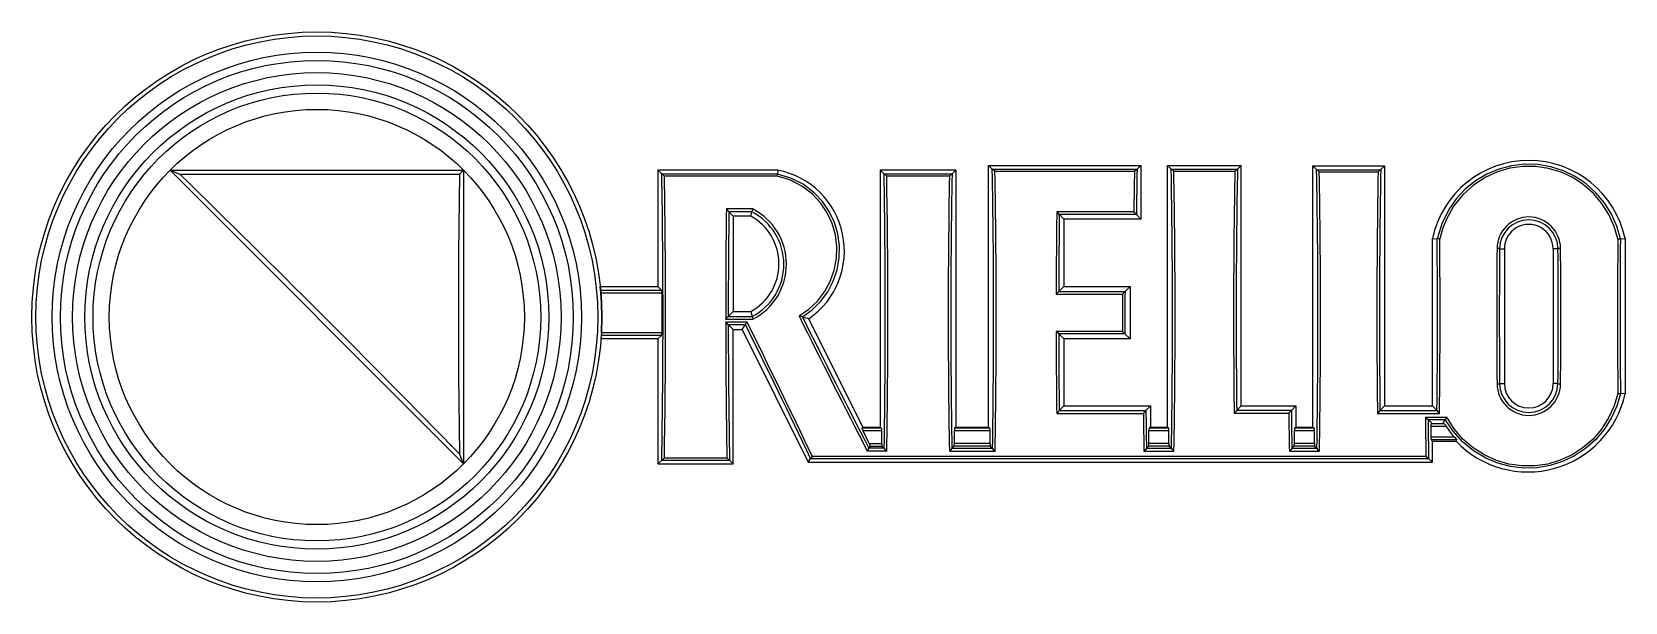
# Model space of a CAD drawing. Extents: x 0 to 420, y 0 to 297.
# Drawn here: x 360.59 to 365.72, y 263.26 to 265.09 of the extents above; entities that cross this region are included whole.
import ezdxf

# ---------------------------------------------------------------- set-up
doc = ezdxf.new("R2010")
doc.units = 0
doc.layers.get('0').update_dxf_attribs({"linetype": 'CONTINUOUS'})

msp = doc.modelspace()

# ---------------------------------------------------------------- linework, layer by layer
at = {"color": 7}
for p, q in [((363.667358, 264.659424), (363.679474, 264.647339)), ((363.667358, 264.659424), (364.157288, 264.659424)), ((363.667358, 263.818115), (363.667358, 264.659424)), ((364.157288, 264.659424), (364.145172, 264.647339)), ((364.157288, 264.659424), (364.157288, 264.486633)), ((364.242828, 264.659424), (364.254944, 264.647339)), ((364.242828, 264.659424), (364.480194, 264.659424)), ((364.242828, 263.818115), (364.242828, 264.659424)), ((364.480194, 264.659424), (364.468079, 264.647339)), ((364.480194, 263.885742), (364.480194, 264.659424)), ((364.710663, 264.657715), (364.722809, 264.645599)), ((364.710663, 264.657715), (364.941071, 264.657715)), ((364.710663, 263.818115), (364.710663, 264.657715)), ((364.941071, 264.657715), (364.928955, 264.645599)), ((364.941071, 264.657715), (364.941071, 263.885742)), ((361.978943, 263.699615), (361.034485, 264.644073)), ((361.034485, 264.644073), (361.978943, 264.644073)), ((361.03476, 264.643951), (361.066071, 264.630981)), ((361.066071, 264.630981), (361.965881, 264.630981)), ((361.97876, 264.64386), (361.965881, 264.630981)), ((361.978943, 264.644073), (361.978943, 263.699615)), ((362.603943, 264.644073), (362.616333, 264.631683)), ((362.989349, 264.644073), (362.603943, 264.644073)), ((362.603943, 264.644073), (362.603943, 264.269653)), ((362.616638, 264.631531), (362.616333, 264.631683)), ((362.988129, 264.631531), (362.616638, 264.631531)), ((362.987274, 264.624847), (362.624786, 264.624847)), ((362.987274, 264.624847), (362.988129, 264.631531)), ((362.989349, 264.644073), (362.988129, 264.631531)), ((363.31897, 264.644073), (363.33136, 264.631683)), ((363.562286, 264.644073), (363.31897, 264.644073)), ((363.31897, 264.644073), (363.31897, 263.818115)), ((363.331665, 264.631531), (363.33136, 264.631683)), ((363.549591, 264.631531), (363.331665, 264.631531)), ((363.541443, 264.624847), (363.339783, 264.624847)), ((363.549591, 264.631531), (363.549896, 264.631683)), ((363.562286, 264.644073), (363.549896, 264.631683)), ((363.562286, 264.644073), (363.562286, 263.818115)), ((363.67981, 264.647186), (363.679474, 264.647339)), ((363.67981, 264.647186), (364.144836, 264.647186)), ((363.687927, 264.640533), (364.136719, 264.640533)), ((364.144836, 264.647186), (364.145172, 264.647339)), ((364.255249, 264.647186), (364.254944, 264.647339)), ((364.255249, 264.647186), (364.467743, 264.647186)), ((364.263397, 264.640533), (364.459625, 264.640533)), ((364.467743, 264.647186), (364.468079, 264.647339)), ((364.723114, 264.645447), (364.722809, 264.645599)), ((364.723114, 264.645447), (364.928619, 264.645447)), ((364.731262, 264.638794), (364.920471, 264.638794)), ((364.928619, 264.645447), (364.928955, 264.645599)), ((362.908325, 264.519348), (362.824005, 264.519348)), ((362.832306, 264.509827), (362.832214, 264.51001)), ((362.906311, 264.509827), (362.832306, 264.509827)), ((362.846436, 264.495697), (362.832306, 264.509827)), ((362.90274, 264.495697), (362.906311, 264.509827)), ((364.134735, 264.510376), (363.88681, 264.510376)), ((362.90274, 264.495697), (362.846436, 264.495697)), ((362.846436, 264.495697), (362.846436, 264.189484)), ((363.895111, 264.500885), (363.894989, 264.501068)), ((363.909332, 264.486633), (363.895111, 264.500885)), ((364.143036, 264.500885), (363.895111, 264.500885)), ((363.909332, 264.486633), (363.909332, 264.269653)), ((364.157288, 264.486633), (363.909332, 264.486633)), ((364.142944, 264.501068), (364.143036, 264.500885)), ((364.157288, 264.486633), (364.143036, 264.500885)), ((365.095184, 264.4245), (365.110382, 264.422882)), ((365.095184, 263.885742), (365.095184, 264.4245)), ((365.69986, 264.422882), (365.715057, 264.4245)), ((365.715057, 264.4245), (365.715057, 263.9245)), ((365.311188, 264.391174), (365.32666, 264.391174)), ((365.32666, 264.391174), (365.32666, 263.957855)), ((365.499023, 264.391174), (365.483551, 264.391174)), ((365.483551, 264.391174), (365.483551, 263.957855)), ((362.419312, 264.258179), (362.418152, 264.269653)), ((362.418152, 264.269653), (362.603943, 264.269653)), ((362.419312, 264.258179), (362.615417, 264.258179)), ((362.420074, 264.249878), (362.419312, 264.258179)), ((362.420074, 264.249878), (362.616089, 264.249878)), ((362.603943, 264.269653), (362.615417, 264.258179)), ((362.616089, 264.249878), (362.616089, 264.121124)), ((363.893066, 264.253387), (364.106293, 264.253387)), ((363.909332, 264.269653), (363.893097, 264.253418)), ((363.909332, 264.269653), (364.122559, 264.269653)), ((364.122559, 264.269653), (364.106323, 264.253418)), ((364.122559, 264.269653), (364.122559, 264.101318)), ((363.884796, 264.245361), (364.097992, 264.245361)), ((362.830078, 264.173126), (362.821777, 264.164795)), ((362.821777, 264.164795), (362.908844, 264.164795)), ((362.821808, 264.156433), (362.89032, 264.156433)), ((362.830109, 264.148224), (362.821808, 264.156433)), ((362.846436, 264.189484), (362.830078, 264.173126)), ((362.830078, 264.173126), (362.90683, 264.173126)), ((362.830109, 264.148224), (362.885193, 264.148224)), ((362.846436, 264.131866), (362.830109, 264.148193)), ((362.846436, 264.189484), (362.90274, 264.189484)), ((362.875061, 264.131866), (362.885193, 264.148193)), ((362.885193, 264.148193), (362.89032, 264.156433)), ((362.90274, 264.189484), (362.90683, 264.173126)), ((362.90683, 264.173126), (362.908844, 264.164795)), ((363.068726, 264.172211), (363.057861, 264.175415)), ((363.262878, 263.818115), (363.089813, 264.166473)), ((362.421478, 264.112823), (362.420685, 264.101318)), ((362.603943, 264.101318), (362.420685, 264.101318)), ((362.421997, 264.121124), (362.421478, 264.112823)), ((362.615417, 264.112823), (362.421478, 264.112823)), ((362.616089, 264.121124), (362.421997, 264.121124)), ((362.603943, 264.101318), (362.615417, 264.112823)), ((362.603943, 264.101318), (362.603943, 263.699615)), ((362.846436, 263.699615), (362.846436, 264.131866)), ((362.846436, 264.131866), (362.875061, 264.131866)), ((362.875061, 264.131866), (363.087158, 263.704956)), ((364.097961, 264.125732), (363.884735, 264.125732)), ((363.893036, 264.117615), (363.884735, 264.125732)), ((364.106262, 264.117615), (363.893036, 264.117615)), ((363.909332, 264.101318), (363.893066, 264.117615)), ((363.909332, 264.101318), (363.909332, 263.885742)), ((364.122559, 264.101318), (363.909332, 264.101318)), ((364.097961, 264.125732), (364.106262, 264.117615)), ((364.122559, 264.101318), (364.106293, 264.117615)), ((365.311249, 263.957855), (365.32666, 263.957855)), ((365.498993, 263.957855), (365.483551, 263.957855)), ((365.715057, 263.9245), (365.69989, 263.926178)), ((363.886566, 263.861816), (364.165375, 263.861816)), ((363.894867, 263.871246), (363.894775, 263.871094)), ((363.909332, 263.885742), (363.894867, 263.871246)), ((363.894867, 263.871246), (364.173676, 263.871246)), ((363.909332, 263.885742), (364.188141, 263.885742)), ((364.173584, 263.871094), (364.173676, 263.871246)), ((364.188141, 263.885742), (364.173676, 263.871246)), ((364.188141, 263.885742), (364.188141, 263.818115)), ((364.633179, 263.861816), (364.457397, 263.861816)), ((364.465698, 263.871246), (364.465607, 263.871094)), ((364.480194, 263.885742), (364.465698, 263.871246)), ((364.641479, 263.871246), (364.465698, 263.871246)), ((364.480194, 263.885742), (364.655945, 263.885742)), ((364.641388, 263.871094), (364.641479, 263.871246)), ((364.655945, 263.885742), (364.641479, 263.871246)), ((364.655945, 263.885742), (364.655945, 263.818115)), ((364.918304, 263.861816), (365.11795, 263.861816)), ((364.926605, 263.871246), (364.926514, 263.871094)), ((364.941071, 263.885742), (364.926605, 263.871246)), ((364.926605, 263.871246), (365.10965, 263.871246)), ((364.941071, 263.885742), (365.095184, 263.885742)), ((365.072571, 263.849579), (365.141571, 263.849579)), ((365.080963, 263.842346), (365.08078, 263.842438)), ((365.08078, 263.842438), (365.136719, 263.842438)), ((365.095184, 263.828125), (365.080963, 263.842346)), ((365.095184, 263.885742), (365.10965, 263.871246)), ((365.10965, 263.871246), (365.109741, 263.871094)), ((365.12851, 263.828125), (365.136688, 263.842377)), ((365.136688, 263.842377), (365.136749, 263.842438)), ((365.136719, 263.842438), (365.141571, 263.849579)), ((363.262878, 263.818115), (363.260284, 263.813934)), ((363.323151, 263.813934), (363.260284, 263.813934)), ((363.262878, 263.818115), (363.31897, 263.818115)), ((363.323822, 263.805634), (363.263672, 263.805634)), ((363.283691, 263.76535), (363.263672, 263.805634)), ((363.31897, 263.818115), (363.323151, 263.813934)), ((363.323822, 263.76535), (363.323822, 263.805634)), ((363.672241, 263.805634), (363.557434, 263.805634)), ((363.557434, 263.76535), (363.557434, 263.805634)), ((363.562286, 263.818115), (363.558075, 263.813934)), ((363.67157, 263.813934), (363.558075, 263.813934)), ((363.562286, 263.818115), (363.667358, 263.818115)), ((363.667358, 263.818115), (363.67157, 263.813934)), ((363.672241, 263.76535), (363.672241, 263.805634)), ((364.247681, 263.805634), (364.183289, 263.805634)), ((364.183289, 263.76535), (364.183289, 263.805634)), ((364.188141, 263.818115), (364.183929, 263.813934)), ((364.24704, 263.813934), (364.183929, 263.813934)), ((364.188141, 263.818115), (364.242828, 263.818115)), ((364.242828, 263.818115), (364.24704, 263.813934)), ((364.247681, 263.76535), (364.247681, 263.805634)), ((364.715515, 263.805634), (364.651093, 263.805634)), ((364.651093, 263.76535), (364.651093, 263.805634)), ((364.655945, 263.818115), (364.651764, 263.813934)), ((364.714874, 263.813934), (364.651764, 263.813934)), ((364.655945, 263.818115), (364.710663, 263.818115)), ((364.710663, 263.818115), (364.714874, 263.813934)), ((364.715515, 263.76535), (364.715515, 263.805634)), ((365.090332, 263.819794), (365.090332, 263.785065)), ((365.139557, 263.819794), (365.090332, 263.819794)), ((365.166199, 263.785065), (365.090332, 263.785065)), ((365.133362, 263.828125), (365.091064, 263.828125)), ((363.339996, 263.73996), (363.277466, 263.73996)), ((363.287079, 263.75705), (363.282593, 263.749847)), ((363.282593, 263.749847), (363.282593, 263.749725)), ((363.331696, 263.749847), (363.282593, 263.749847)), ((363.283691, 263.76535), (363.323822, 263.76535)), ((363.287079, 263.75705), (363.324493, 263.75705)), ((363.324493, 263.75705), (363.331696, 263.749847)), ((363.331696, 263.749847), (363.331818, 263.749573)), ((363.54126, 263.73996), (363.688385, 263.73996)), ((363.549561, 263.749847), (363.549408, 263.749573)), ((363.556763, 263.75705), (363.549561, 263.749847)), ((363.549561, 263.749847), (363.680084, 263.749847)), ((363.672882, 263.75705), (363.556763, 263.75705)), ((363.672241, 263.76535), (363.557434, 263.76535)), ((363.672882, 263.75705), (363.680084, 263.749847)), ((363.680084, 263.749847), (363.680237, 263.749573)), ((364.167114, 263.73996), (364.263855, 263.73996)), ((364.175415, 263.749847), (364.175293, 263.749573)), ((364.182617, 263.75705), (364.175415, 263.749847)), ((364.175415, 263.749847), (364.255554, 263.749847)), ((364.248352, 263.75705), (364.182617, 263.75705)), ((364.247681, 263.76535), (364.183289, 263.76535)), ((364.248352, 263.75705), (364.255554, 263.749847)), ((364.255554, 263.749847), (364.255676, 263.749573)), ((364.634918, 263.73996), (364.731689, 263.73996)), ((364.643219, 263.749847), (364.643097, 263.749573)), ((364.650421, 263.75705), (364.643219, 263.749847)), ((364.643219, 263.749847), (364.723389, 263.749847)), ((364.716187, 263.75705), (364.650421, 263.75705)), ((364.715515, 263.76535), (364.651093, 263.76535)), ((364.716187, 263.75705), (364.723389, 263.749847)), ((364.723389, 263.749847), (364.723511, 263.749573)), ((365.095184, 263.772552), (365.091003, 263.776764)), ((365.172913, 263.776764), (365.091003, 263.776764)), ((365.095184, 263.772552), (365.171112, 263.772552)), ((365.095184, 263.704956), (365.095184, 263.772552)), ((365.171112, 263.772552), (365.172913, 263.776764)), ((361.978821, 263.69989), (361.965698, 263.731567)), ((362.603943, 263.699615), (362.61615, 263.711823)), ((362.603943, 263.699615), (362.846436, 263.699615)), ((362.616486, 263.711975), (362.61615, 263.711823)), ((362.616486, 263.711975), (362.833893, 263.711975)), ((362.624603, 263.718628), (362.825775, 263.718628)), ((362.833893, 263.711975), (362.834229, 263.711823)), ((362.846436, 263.699615), (362.834229, 263.711823)), ((363.087158, 263.704956), (363.094849, 263.717316)), ((363.087158, 263.704956), (365.095184, 263.704956)), ((363.094849, 263.717316), (363.09494, 263.717407)), ((363.09494, 263.717407), (365.082581, 263.717407)), ((363.100037, 263.724091), (365.074432, 263.724091)), ((365.082581, 263.717407), (365.082886, 263.717255)), ((365.095184, 263.704956), (365.082886, 263.717255))]:
    msp.add_line(p, q, dxfattribs=at)
for points in [[(365.699829, 264.422882), (365.688232, 264.463776), (365.671021, 264.502625), (365.648529, 264.538727), (365.621216, 264.57132), (365.589539, 264.599792), (365.554443, 264.623383), (365.516296, 264.641815), (365.475891, 264.654724), (365.43399, 264.661804), (365.391754, 264.662903), (365.349762, 264.658051), (365.308929, 264.647339), (365.27005, 264.631042), (365.233643, 264.609344), (365.200714, 264.582764), (365.171844, 264.55191), (365.147552, 264.517365), (365.125, 264.47168), (365.110413, 264.422882)], [(362.624786, 264.624847), (362.619385, 264.629669), (362.617126, 264.631317), (362.616638, 264.631531)], [(363.057861, 264.175415), (363.089172, 264.196808), (363.11676, 264.222839), (363.139954, 264.252869), (363.158173, 264.286163), (363.171112, 264.322083), (363.178284, 264.359589), (363.179535, 264.397705), (363.174866, 264.435577), (363.164368, 264.47226), (363.148285, 264.506836), (363.127014, 264.538513), (363.100983, 264.566498), (363.066864, 264.592621), (363.028564, 264.612305), (362.987274, 264.624847)], [(363.068726, 264.172211), (363.099945, 264.194855), (363.127289, 264.222046), (363.150116, 264.253113), (363.167938, 264.287323), (363.180328, 264.324005), (363.186951, 264.362122), (363.187653, 264.400787), (363.182404, 264.439117), (363.171356, 264.476166), (363.154724, 264.511108), (363.132935, 264.543091), (363.106415, 264.571381), (363.070892, 264.598389), (363.031036, 264.618683), (362.988129, 264.631531)], [(363.339783, 264.624847), (363.334412, 264.629669), (363.332153, 264.631317), (363.331665, 264.631531)], [(363.541443, 264.624847), (363.546844, 264.629669), (363.549103, 264.631317), (363.549591, 264.631531)], [(363.687927, 264.640533), (363.682556, 264.645355), (363.680298, 264.646942), (363.67981, 264.647186)], [(364.136719, 264.640533), (364.142914, 264.645996), (364.144836, 264.647186)], [(364.263397, 264.640533), (364.258026, 264.645355), (364.255768, 264.646942), (364.255249, 264.647186)], [(364.459625, 264.640533), (364.464996, 264.645355), (364.467255, 264.646942), (364.467743, 264.647186)], [(364.731262, 264.638794), (364.725891, 264.643616), (364.723602, 264.645203), (364.723114, 264.645447)], [(364.920471, 264.638794), (364.925873, 264.643616), (364.928131, 264.645203), (364.928619, 264.645447)], [(365.691559, 264.422852), (365.679962, 264.463257), (365.662781, 264.501617), (365.64035, 264.53714), (365.613098, 264.569153), (365.581543, 264.596985), (365.546661, 264.619812), (365.50882, 264.637482), (365.468811, 264.649567), (365.427429, 264.655762), (365.385834, 264.656006), (365.344635, 264.650269), (365.304718, 264.638733), (365.266876, 264.621643), (365.227417, 264.596008), (365.192596, 264.564423), (365.163239, 264.52774), (365.140106, 264.486877), (365.127563, 264.455505), (365.118683, 264.422852)], [(362.832214, 264.51001), (362.832153, 264.510162), (362.831909, 264.510559), (362.828918, 264.51416), (362.824005, 264.519348)], [(363.894989, 264.501068), (363.894684, 264.501617), (363.892609, 264.504211), (363.88681, 264.510376)], [(364.134735, 264.510376), (364.139587, 264.50528), (364.142639, 264.501587), (364.142883, 264.501221), (364.142944, 264.501068)], [(365.118683, 264.422852), (365.111511, 264.423126), (365.110626, 264.423004), (365.110413, 264.422882)], [(365.691559, 264.422852), (365.69873, 264.423126), (365.699615, 264.423004), (365.699829, 264.422882)], [(365.311218, 264.391205), (365.310974, 264.391327), (365.310608, 264.391388), (365.310059, 264.39151), (365.309387, 264.391571), (365.308533, 264.391693), (365.307556, 264.391815), (365.306458, 264.391815), (365.305359, 264.391937), (365.304138, 264.391937), (365.302917, 264.391937)], [(365.507324, 264.391937), (365.506104, 264.391937), (365.504883, 264.391937), (365.503723, 264.391815), (365.502625, 264.391815), (365.501648, 264.391693), (365.500854, 264.391571), (365.500183, 264.39151), (365.499573, 264.391388), (365.499207, 264.391327), (365.499023, 264.391205)], [(362.616089, 264.249847), (362.616089, 264.251068), (362.616028, 264.252289), (362.616028, 264.25351), (362.615967, 264.254547), (362.615906, 264.255463), (362.615784, 264.256317), (362.615723, 264.25705), (362.615662, 264.257599), (362.61554, 264.258026), (362.615417, 264.258148)], [(362.615417, 264.112823), (362.61554, 264.113007), (362.615662, 264.113373), (362.615723, 264.113983), (362.615784, 264.114655), (362.615906, 264.115509), (362.615967, 264.116425), (362.616028, 264.117523), (362.616028, 264.118683), (362.616089, 264.119904), (362.616089, 264.121124)], [(365.302917, 263.957062), (365.304138, 263.957123), (365.305359, 263.957123), (365.30658, 263.957184), (365.307617, 263.957245), (365.308594, 263.957306), (365.309387, 263.957367), (365.31012, 263.957489), (365.310669, 263.957611), (365.311096, 263.957733), (365.311218, 263.957855)], [(365.498962, 263.957855), (365.499207, 263.957733), (365.499573, 263.957611), (365.500122, 263.957489), (365.500793, 263.957367), (365.501648, 263.957306), (365.502625, 263.957245), (365.503723, 263.957184), (365.504822, 263.957123), (365.506042, 263.957123), (365.507263, 263.957062)], [(365.69989, 263.926178), (365.687897, 263.885162), (365.670319, 263.846222), (365.647491, 263.810089), (365.619843, 263.777435), (365.58786, 263.748962), (365.55249, 263.725372), (365.514069, 263.70694), (365.473419, 263.694061), (365.431305, 263.687012), (365.388824, 263.685944), (365.346619, 263.690826), (365.305542, 263.701538), (365.266449, 263.717865), (365.227264, 263.741394), (365.192108, 263.770447), (365.161682, 263.804382), (365.136688, 263.842377)], [(365.691589, 263.926239), (365.679626, 263.885712), (365.662079, 263.84726), (365.639313, 263.811646), (365.611755, 263.779602), (365.579895, 263.75177), (365.544708, 263.728943), (365.506622, 263.711304), (365.46637, 263.699219), (365.424744, 263.693024), (365.382904, 263.692841), (365.341492, 263.698578), (365.301331, 263.710144), (365.263275, 263.727264), (365.226349, 263.750793), (365.193298, 263.779449), (365.164886, 263.812622), (365.141571, 263.849579)], [(365.691589, 263.926239), (365.698761, 263.925934), (365.699646, 263.926086), (365.69989, 263.926178)], [(363.894775, 263.871094), (363.894714, 263.870941), (363.891479, 263.866974), (363.886566, 263.861816)], [(364.165375, 263.861816), (364.170227, 263.866913), (364.173279, 263.870575), (364.173492, 263.870941), (364.173584, 263.871094)], [(364.465607, 263.871094), (364.465302, 263.870575), (364.463196, 263.867981), (364.457397, 263.861816)], [(364.633179, 263.861816), (364.638031, 263.866913), (364.641113, 263.870575), (364.641327, 263.870941), (364.641388, 263.871094)], [(364.926514, 263.871094), (364.926208, 263.870575), (364.924103, 263.867981), (364.918304, 263.861816)], [(365.08078, 263.842438), (365.080322, 263.842712), (365.076355, 263.845978), (365.072571, 263.849579)], [(365.109741, 263.871094), (365.109833, 263.870941), (365.113037, 263.866974), (365.11795, 263.861816)], [(363.260315, 263.813934), (363.260315, 263.813751), (363.260315, 263.813324), (363.260559, 263.812836), (363.260803, 263.812103), (363.261108, 263.811249), (363.261536, 263.810272), (363.262024, 263.809235), (363.262512, 263.808075), (363.263123, 263.806854), (363.263672, 263.805634)], [(363.323792, 263.805634), (363.323792, 263.806854), (363.323792, 263.808075), (363.323792, 263.809235), (363.323669, 263.810272), (363.323669, 263.811249), (363.323547, 263.812103), (363.323425, 263.812836), (363.323364, 263.813324), (363.323303, 263.813751), (363.323181, 263.813934)], [(363.558044, 263.813934), (363.557922, 263.813751), (363.557861, 263.813324), (363.5578, 263.812836), (363.557678, 263.812103), (363.557556, 263.811249), (363.557556, 263.810272), (363.557434, 263.809235), (363.557434, 263.808075), (363.557434, 263.806854), (363.557434, 263.805634)], [(363.672241, 263.805634), (363.672241, 263.806854), (363.67218, 263.808075), (363.67218, 263.809235), (363.672119, 263.810272), (363.672058, 263.811249), (363.671936, 263.812103), (363.671875, 263.812836), (363.671814, 263.813324), (363.671692, 263.813751), (363.67157, 263.813934)], [(364.18396, 263.813934), (364.183838, 263.813751), (364.183777, 263.813324), (364.183655, 263.812836), (364.183533, 263.812103), (364.183472, 263.811249), (364.183411, 263.810272), (364.18335, 263.809235), (364.183289, 263.808075), (364.183289, 263.806854), (364.183289, 263.805634)], [(364.247681, 263.805634), (364.247681, 263.806854), (364.24762, 263.808075), (364.24762, 263.809235), (364.247559, 263.810272), (364.247498, 263.811249), (364.247375, 263.812103), (364.247314, 263.812836), (364.247253, 263.813324), (364.247131, 263.813751), (364.247009, 263.813934)], [(364.651794, 263.813934), (364.651672, 263.813751), (364.65155, 263.813324), (364.651428, 263.812836), (364.651367, 263.812103), (364.651306, 263.811249), (364.651184, 263.810272), (364.651184, 263.809235), (364.651123, 263.808075), (364.651062, 263.806854), (364.651062, 263.805634)], [(364.715515, 263.805634), (364.715515, 263.806854), (364.715515, 263.808075), (364.715454, 263.809235), (364.715393, 263.810272), (364.715332, 263.811249), (364.715271, 263.812103), (364.715149, 263.812836), (364.715027, 263.813324), (364.714966, 263.813751), (364.714844, 263.813934)], [(365.091064, 263.828094), (365.091003, 263.828033), (365.090881, 263.827789), (365.090759, 263.827362), (365.090637, 263.826813), (365.090576, 263.82608), (365.090515, 263.825287), (365.090454, 263.82431), (365.090393, 263.823212), (365.090393, 263.822113), (365.090332, 263.821014), (365.090332, 263.819794)], [(365.090332, 263.785065), (365.090332, 263.783844), (365.090393, 263.782623), (365.090393, 263.781464), (365.090454, 263.780365), (365.090515, 263.779449), (365.090637, 263.778595), (365.090698, 263.777924), (365.090759, 263.777313), (365.090881, 263.776947), (365.091003, 263.776764)], [(365.133362, 263.828125), (365.133423, 263.828094), (365.133636, 263.827972), (365.134583, 263.826874), (365.139557, 263.819794)], [(365.166199, 263.785065), (365.172546, 263.777466), (365.172913, 263.776764)], [(363.282562, 263.749756), (363.282562, 263.749634), (363.277466, 263.73996)], [(363.287048, 263.75705), (363.287048, 263.757233), (363.287048, 263.75766), (363.286804, 263.758148), (363.28656, 263.758881), (363.286255, 263.759735), (363.285828, 263.760712), (363.285339, 263.761749), (363.284851, 263.762909), (363.284241, 263.76413), (363.283691, 263.76535)], [(363.323792, 263.76535), (363.323792, 263.76413), (363.323853, 263.762909), (363.323914, 263.761749), (363.323914, 263.760712), (363.324036, 263.759735), (363.324097, 263.758881), (363.324158, 263.758148), (363.32428, 263.75766), (363.324402, 263.757233), (363.324524, 263.75705)], [(363.331818, 263.749573), (363.332123, 263.748962), (363.335083, 263.745178), (363.339996, 263.73996)], [(363.549408, 263.749573), (363.549133, 263.748962), (363.546143, 263.745178), (363.54126, 263.73996)], [(363.556763, 263.75705), (363.556885, 263.757233), (363.556946, 263.75766), (363.557068, 263.758148), (363.55719, 263.758881), (363.557251, 263.759735), (363.557312, 263.760712), (363.557373, 263.761749), (363.557434, 263.762909), (363.557434, 263.76413), (363.557434, 263.76535)], [(363.672241, 263.76535), (363.672241, 263.76413), (363.672302, 263.762909), (363.672302, 263.761749), (363.672363, 263.760712), (363.672424, 263.759735), (363.672546, 263.758881), (363.672607, 263.758148), (363.672668, 263.75766), (363.672791, 263.757233), (363.672913, 263.75705)], [(363.680237, 263.749573), (363.680542, 263.748962), (363.682617, 263.746216), (363.688385, 263.73996)], [(364.175293, 263.749573), (364.174988, 263.748962), (364.171997, 263.745178), (364.167114, 263.73996)], [(364.182617, 263.75705), (364.182739, 263.757233), (364.1828, 263.75766), (364.182922, 263.758148), (364.183044, 263.758881), (364.183105, 263.759735), (364.183167, 263.760712), (364.183228, 263.761749), (364.183289, 263.762909), (364.183289, 263.76413), (364.183289, 263.76535)], [(364.247681, 263.76535), (364.247681, 263.76413), (364.247742, 263.762909), (364.247742, 263.761749), (364.247803, 263.760712), (364.247864, 263.759735), (364.247986, 263.758881), (364.248047, 263.758148), (364.248108, 263.75766), (364.24823, 263.757233), (364.248352, 263.75705)], [(364.255676, 263.749573), (364.255981, 263.748962), (364.258087, 263.746216), (364.263855, 263.73996)], [(364.643097, 263.749573), (364.642792, 263.748962), (364.639832, 263.745178), (364.634918, 263.73996)], [(364.650452, 263.75705), (364.650574, 263.757233), (364.650635, 263.75766), (364.650696, 263.758148), (364.650818, 263.758881), (364.65094, 263.759735), (364.65094, 263.760712), (364.651062, 263.761749), (364.651062, 263.762909), (364.651062, 263.76413), (364.651062, 263.76535)], [(364.715515, 263.76535), (364.715515, 263.76413), (364.715515, 263.762909), (364.715576, 263.761749), (364.715637, 263.760712), (364.715698, 263.759735), (364.715759, 263.758881), (364.715881, 263.758148), (364.716003, 263.75766), (364.716064, 263.757233), (364.716187, 263.75705)], [(364.723511, 263.749573), (364.723816, 263.748962), (364.725922, 263.746216), (364.731689, 263.73996)], [(362.624603, 263.718628), (362.619232, 263.713806), (362.616974, 263.712189), (362.616486, 263.711975)], [(362.825775, 263.718628), (362.831146, 263.713806), (362.833405, 263.712189), (362.833893, 263.711975)], [(363.100037, 263.724091), (363.096588, 263.719147), (363.095184, 263.71759), (363.09494, 263.717407)], [(365.074432, 263.724091), (365.080627, 263.718628), (365.082581, 263.717407)]]:
    msp.add_lwpolyline(points, dxfattribs=at)
for radius in [0.916667, 0.903556, 0.851111, 0.824889, 0.785556, 0.746222, 0.72, 0.667556]:
    msp.add_circle((361.506714, 264.171844), radius, dxfattribs=at)
for centre, radius, start, end in [((365.405121, 264.358215), 0.316941, 12.070717, 167.929285), ((324.417145, 227.071274), 52.477355, 44.314213, 45.70319), ((388.189606, 264.176575), 26.227689, 179.007223, 180.972163), ((336.5, 264.176605), 26.120283, 358.98045, 0.998293), ((336.311249, 264.176605), 26.317346, 359.002901, 0.975935), ((362.93869, 264.384033), 0.264903, 304.783928, 78.978598), ((337.197357, 264.176514), 26.137971, 359.064033, 0.997769), ((337.015015, 264.176544), 26.32862, 359.049866, 0.975602), ((389.866241, 264.176544), 26.32862, 179.024394, 180.950129), ((389.683899, 264.176514), 26.137971, 179.002237, 180.935963), ((337.556183, 264.176483), 26.127543, 359.063724, 1.032559), ((337.372894, 264.176514), 26.31912, 359.049587, 1.010207), ((389.520538, 264.188293), 25.387831, 178.979315, 179.273082), ((389.34375, 264.188263), 25.202737, 178.956311, 179.288846), ((338.131653, 264.176483), 26.127543, 359.063724, 1.032559), ((337.948364, 264.176514), 26.31912, 359.049587, 1.010207), ((390.794495, 264.176453), 26.338973, 178.990394, 180.684435), ((390.603546, 264.176453), 26.139702, 178.967827, 180.669354), ((338.598267, 264.176514), 26.128756, 359.06376, 1.028687), ((338.4151, 264.176544), 26.32023, 359.04962, 1.006356), ((391.257172, 264.176453), 26.340763, 178.99426, 180.68438), ((391.066315, 264.176453), 26.141591, 178.97172, 180.669313), ((389.139343, 264.177307), 26.317548, 179.25535, 180.027261), ((388.961914, 264.177338), 26.131813, 179.270568, 180.009188), ((363.010101, 264.492096), 0.105331, 165.002153, 170.299046), ((362.81958, 264.341339), 0.189448, 297.419355, 62.765941), ((362.818512, 264.341949), 0.198849, 297.02388, 63.148712), ((390.121613, 264.178009), 26.236926, 179.274147, 179.852951), ((362.818451, 264.34259), 0.17477, 298.833183, 61.166817), ((389.94397, 264.178009), 26.050975, 179.289474, 179.834154), ((365.405121, 264.391296), 0.102181, 0.361175, 179.638838), ((365.405121, 264.390137), 0.093955, 0.640451, 179.359552), ((365.405121, 264.391174), 0.07844, 0, 180.000005), ((338.843658, 264.176605), 26.267863, 359.33356, 0.537161), ((338.666534, 264.176636), 26.4533, 359.318154, 0.533338), ((392.173523, 264.176575), 26.483113, 179.467168, 180.541629), ((391.990967, 264.176575), 26.292252, 179.463248, 180.545659), ((391.800354, 264.176575), 26.498326, 179.534309, 180.474679), ((391.621399, 264.176575), 26.311066, 179.532683, 180.476332), ((339.191986, 264.176575), 26.307924, 359.523605, 0.467368), ((339.009888, 264.176575), 26.498328, 359.525319, 0.465686), ((361.506714, 264.171844), 0.916667, 356.827953, 4.883367), ((364.070923, 264.062927), 0.260603, 133.03755, 135.580102), ((364.28299, 264.064117), 0.258951, 133.028862, 135.587656), ((390.467896, 264.176575), 26.361696, 179.83298, 180.12817), ((390.651794, 264.176575), 26.553891, 179.851612, 180.109688), ((388.897797, 264.174255), 26.076011, 180.039132, 181.001164), ((388.68866, 264.173981), 25.858557, 180.057123, 181.024086), ((334.327911, 249.986374), 31.875944, 25.515934, 26.377239), ((334.143341, 249.946304), 32.067395, 25.44539, 26.303969), ((392.534241, 278.767914), 32.8907, 206.338051, 207.187604), ((392.373932, 278.740967), 32.726815, 206.433742, 207.262681), ((363.281799, 264.915039), 0.772784, 253.994884, 255.615995), ((390.174194, 264.175507), 26.289516, 180.108472, 180.683683), ((389.996216, 264.175507), 26.103212, 180.127091, 180.668206), ((365.405121, 263.957703), 0.102147, 180.370232, 359.629766), ((365.405121, 263.958893), 0.093921, 180.650311, 359.349695), ((365.405121, 263.957855), 0.07844, 180.000005, 360), ((365.402466, 263.993988), 0.320229, 223.742698, 347.471026), ((389.683014, 264.166779), 25.519463, 180.684708, 180.958325), ((389.551544, 264.16745), 25.379713, 180.669039, 180.943408), ((390.150818, 264.166779), 25.519465, 180.684708, 180.958325), ((390.019379, 264.16745), 25.379714, 180.669039, 180.943408), ((390.511292, 264.165649), 25.4407, 180.711865, 180.994498), ((390.288727, 264.164948), 25.209809, 180.733257, 181.017557), ((365.402466, 263.993988), 0.315368, 213.527727, 221.487138)]:
    msp.add_arc(centre, radius, start, end, dxfattribs=at)

doc.saveas('drawing.dxf')
